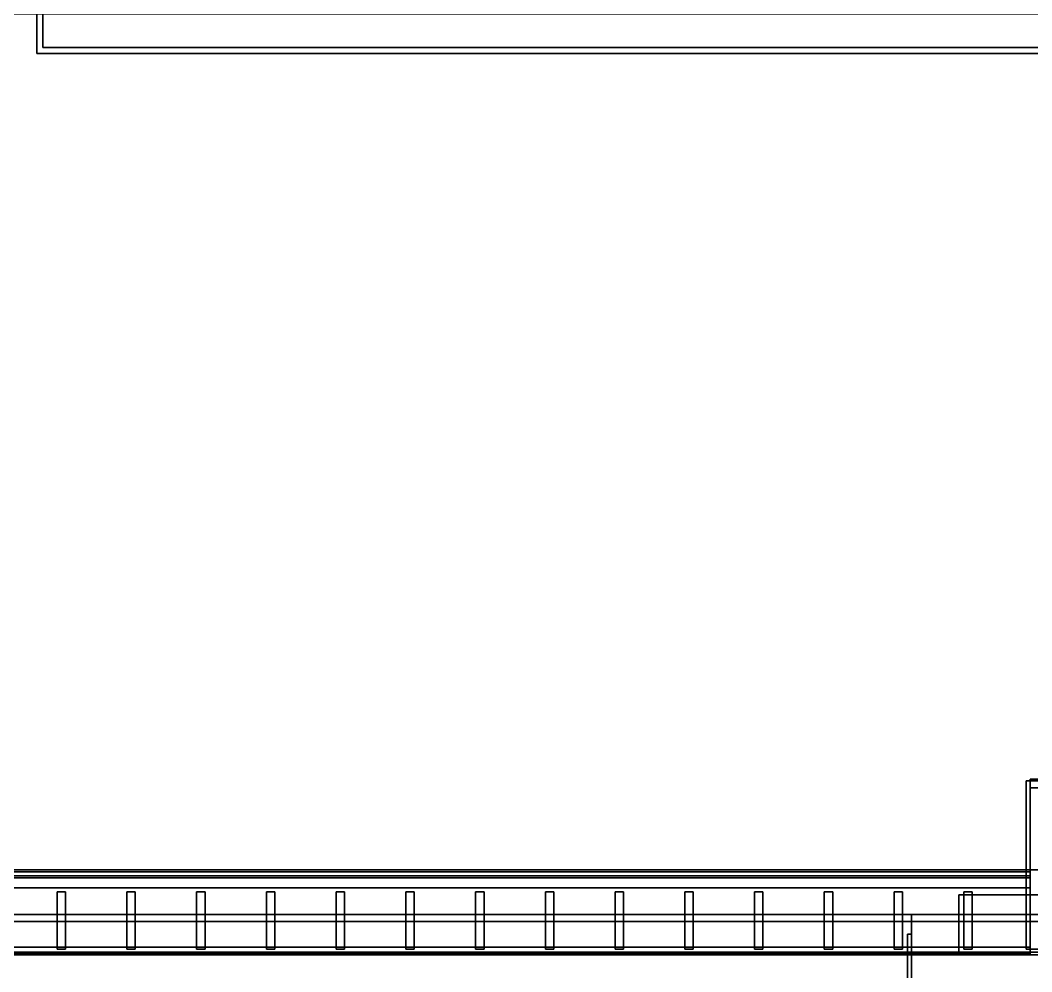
# Model space of a CAD drawing. Header units: metres. Extents: x -0.1 to 82.2, y -4 to 82.7.
# Drawn here: x 24.39 to 34.62, y 25.77 to 35.4 of the extents above; entities that cross this region are included whole.
import ezdxf

# ---------------------------------------------------------------- set-up
doc = ezdxf.new("R2010")
doc.units = ezdxf.units.M
for name, color, linetype in [('A-DOOR-ENTR', 30, 'Continuous'), ('A-FLOR', 8, 'Continuous'), ('A-FLOR-TERR', 42, 'Continuous'), ('A-GLAZ-ENTR', 141, 'Continuous'), ('A-GLAZ-PODM', 4, 'Continuous'), ('A-ROOF', 252, 'Continuous'), ('A-ROOF-CANP', 7, 'Continuous'), ('A-ROOF-PRPT', 7, 'Continuous'), ('A-SITE', 8, 'Continuous'), ('A-WALL-FINS', 8, 'Continuous'), ('A-WALL-PODM', 40, 'Continuous')]:
    doc.layers.add(name, color=color, linetype=linetype)

msp = doc.modelspace()

# ---------------------------------------------------------------- linework, layer by layer
at = {"layer": 'A-DOOR-ENTR'}
for points in [[(34.56, 26, 0.22), (34.56, 27.7, 0.22), (34.6, 27.7, 0.22), (34.6, 26, 0.22)], [(34.56, 26, 16.75), (34.6, 26, 16.75), (34.6, 27.7, 16.75), (34.56, 27.7, 16.75)], [(34.56, 26, 0.22), (34.56, 26, 16.75), (34.56, 27.7, 16.75), (34.56, 27.7, 0.22)], [(34.56, 27.7, 0.22), (34.56, 27.7, 16.75), (34.6, 27.7, 16.75), (34.6, 27.7, 0.22)], [(34.6, 27.63, 2.505), (34.6, 27.7, 2.505), (47.4, 27.7, 2.505), (47.4, 27.63, 2.505)], [(34.6, 27.63, 2.595), (47.4, 27.63, 2.595), (47.4, 27.7, 2.595), (34.6, 27.7, 2.595)], [(34.6, 27.63, 2.505), (34.6, 27.63, 2.595), (34.6, 27.7, 2.595), (34.6, 27.7, 2.505)], [(34.6, 27.7, 2.505), (34.6, 27.7, 2.595), (47.4, 27.7, 2.595), (47.4, 27.7, 2.505)], [(34.6, 27.63, 4.165), (34.6, 27.7, 4.165), (47.4, 27.7, 4.165), (47.4, 27.63, 4.165)], [(34.6, 27.63, 4.255), (47.4, 27.63, 4.255), (47.4, 27.7, 4.255), (34.6, 27.7, 4.255)], [(34.6, 27.63, 4.165), (34.6, 27.63, 4.255), (34.6, 27.7, 4.255), (34.6, 27.7, 4.165)], [(34.6, 27.7, 4.165), (34.6, 27.7, 4.255), (47.4, 27.7, 4.255), (47.4, 27.7, 4.165)], [(34.6, 27.63, 10.41), (34.6, 27.7, 10.41), (47.4, 27.7, 10.41), (47.4, 27.63, 10.41)], [(34.6, 27.63, 10.5), (47.4, 27.63, 10.5), (47.4, 27.7, 10.5), (34.6, 27.7, 10.5)], [(34.6, 27.63, 10.41), (34.6, 27.63, 10.5), (34.6, 27.7, 10.5), (34.6, 27.7, 10.41)], [(34.6, 27.7, 10.41), (34.6, 27.7, 10.5), (47.4, 27.7, 10.5), (47.4, 27.7, 10.41)], [(34.6, 26, 0.22), (34.6, 27.7, 0.22), (34.6, 27.7, 16.75), (34.6, 26, 16.75)], [(34.6, 26, 16.75), (34.6, 27.7, 16.75), (47.4, 27.7, 16.75), (47.4, 26, 16.75)], [(34.6, 26, 17.2), (47.4, 26, 17.2), (47.4, 27.7, 17.2), (34.6, 27.7, 17.2)], [(34.6, 26, 16.75), (34.6, 26, 17.2), (34.6, 27.7, 17.2), (34.6, 27.7, 16.75)], [(34.6, 27.7, 16.75), (34.6, 27.7, 17.2), (47.4, 27.7, 17.2), (47.4, 27.7, 16.75)], [(34.6, 27.63, 2.505), (47.4, 27.63, 2.505), (47.4, 27.63, 2.595), (34.6, 27.63, 2.595)], [(34.6, 27.63, 4.165), (47.4, 27.63, 4.165), (47.4, 27.63, 4.255), (34.6, 27.63, 4.255)], [(34.6, 27.63, 10.41), (47.4, 27.63, 10.41), (47.4, 27.63, 10.5), (34.6, 27.63, 10.5)], [(33.88, 25.94, 0.22), (33.88, 26.55, 0.22), (34.6, 26.55, 0.22), (34.6, 25.94, 0.22)], [(33.88, 25.94, 17.2), (34.6, 25.94, 17.2), (34.6, 26.55, 17.2), (33.88, 26.55, 17.2)], [(33.88, 25.94, 0.22), (33.88, 25.94, 17.2), (33.88, 26.55, 17.2), (33.88, 26.55, 0.22)], [(33.88, 26.55, 0.22), (33.88, 26.55, 17.2), (34.6, 26.55, 17.2), (34.6, 26.55, 0.22)], [(33.88, 25.94, 16.75), (33.88, 26.55, 16.75), (48.12, 26.55, 16.75), (48.12, 25.94, 16.75)], [(33.88, 25.94, 17.2), (48.12, 25.94, 17.2), (48.12, 26.55, 17.2), (33.88, 26.55, 17.2)], [(33.88, 25.94, 16.75), (33.88, 25.94, 17.2), (33.88, 26.55, 17.2), (33.88, 26.55, 16.75)], [(33.88, 26.55, 16.75), (33.88, 26.55, 17.2), (48.12, 26.55, 17.2), (48.12, 26.55, 16.75)], [(34.6, 25.94, 0.22), (34.6, 26.55, 0.22), (34.6, 26.55, 17.2), (34.6, 25.94, 17.2)], [(34.56, 26, 0.22), (34.6, 26, 0.22), (34.6, 26, 16.75), (34.56, 26, 16.75)], [(34.6, 26, 16.75), (47.4, 26, 16.75), (47.4, 26, 17.2), (34.6, 26, 17.2)], [(33.88, 25.94, 0.22), (34.6, 25.94, 0.22), (34.6, 25.94, 17.2), (33.88, 25.94, 17.2)], [(33.88, 25.94, 16.75), (48.12, 25.94, 16.75), (48.12, 25.94, 17.2), (33.88, 25.94, 17.2)]]:
    msp.add_3dface(points, dxfattribs=at)
at = {"layer": 'A-FLOR'}
for points in [[(18.8, 26.8, 4.72), (18.8, 70.7, 4.72), (63.2, 70.7, 4.72), (63.2, 26.8, 4.72)], [(18.8, 26.8, 5), (63.2, 26.8, 5), (63.2, 70.7, 5), (18.8, 70.7, 5)], [(18.8, 26.8, 8.92), (18.8, 70.7, 8.92), (63.2, 70.7, 8.92), (63.2, 26.8, 8.92)], [(18.8, 26.8, 9.2), (63.2, 26.8, 9.2), (63.2, 70.7, 9.2), (18.8, 70.7, 9.2)], [(18.8, 26.8, 13.12), (18.8, 70.7, 13.12), (63.2, 70.7, 13.12), (63.2, 26.8, 13.12)], [(18.8, 26.8, 13.4), (63.2, 26.8, 13.4), (63.2, 70.7, 13.4), (18.8, 70.7, 13.4)], [(18.8, 26.8, 4.72), (63.2, 26.8, 4.72), (63.2, 26.8, 5), (18.8, 26.8, 5)], [(18.8, 26.8, 8.92), (63.2, 26.8, 8.92), (63.2, 26.8, 9.2), (18.8, 26.8, 9.2)], [(18.8, 26.8, 13.12), (63.2, 26.8, 13.12), (63.2, 26.8, 13.4), (18.8, 26.8, 13.4)]]:
    msp.add_3dface(points, dxfattribs=at)
at = {"layer": 'A-FLOR-TERR'}
for points in [[(18.35, 26.35, 17.601), (18.35, 35.46, 17.601), (63.65, 35.46, 17.601), (63.65, 26.35, 17.601)], [(18.35, 26.35, 17.655), (63.65, 26.35, 17.655), (63.65, 35.46, 17.655), (18.35, 35.46, 17.655)], [(18.35, 26.35, 17.601), (63.65, 26.35, 17.601), (63.65, 26.35, 17.655), (18.35, 26.35, 17.655)]]:
    msp.add_3dface(points, dxfattribs=at)
at = {"layer": 'A-GLAZ-ENTR'}
for points in [[(34.6, 27.7, 0.22), (34.6, 27.72, 0.22), (47.4, 27.72, 0.22), (47.4, 27.7, 0.22)], [(34.6, 27.7, 16.75), (47.4, 27.7, 16.75), (47.4, 27.72, 16.75), (34.6, 27.72, 16.75)], [(34.6, 27.7, 0.22), (34.6, 27.7, 16.75), (34.6, 27.72, 16.75), (34.6, 27.72, 0.22)], [(34.6, 27.72, 0.22), (34.6, 27.72, 16.75), (47.4, 27.72, 16.75), (47.4, 27.72, 0.22)], [(34.6, 27.7, 0.22), (47.4, 27.7, 0.22), (47.4, 27.7, 16.75), (34.6, 27.7, 16.75)]]:
    msp.add_3dface(points, dxfattribs=at)
at = {"layer": 'A-GLAZ-PODM'}
for points in [[(19.7, 26.74, 0.22), (19.7, 26.74, 17.2), (34.6, 26.74, 17.2), (34.6, 26.74, 0.22)], [(19.7, 26.74, 0.22), (34.6, 26.74, 0.22), (34.6, 26.72, 0.22), (19.7, 26.72, 0.22)], [(19.7, 26.74, 17.2), (19.7, 26.72, 17.2), (34.6, 26.72, 17.2), (34.6, 26.74, 17.2)], [(19.7, 26.72, 0.22), (34.6, 26.72, 0.22), (34.6, 26.72, 17.2), (19.7, 26.72, 17.2)], [(34.6, 26.74, 0.22), (34.6, 26.74, 17.2), (34.6, 26.72, 17.2), (34.6, 26.72, 0.22)]]:
    msp.add_3dface(points, dxfattribs=at)
at = {"layer": 'A-ROOF'}
for points in [[(24.62, 35.12, 96.8), (24.62, 67.88, 96.8), (57.38, 67.88, 96.8), (57.38, 35.12, 96.8)], [(24.62, 35.12, 97.22), (57.38, 35.12, 97.22), (57.38, 67.88, 97.22), (24.62, 67.88, 97.22)], [(24.62, 35.12, 96.8), (24.62, 35.12, 97.22), (24.62, 67.88, 97.22), (24.62, 67.88, 96.8)], [(24.62, 35.12, 96.8), (57.38, 35.12, 96.8), (57.38, 35.12, 97.22), (24.62, 35.12, 97.22)]]:
    msp.add_3dface(points, dxfattribs=at)
at = {"layer": 'A-ROOF-CANP'}
for points in [[(33.4, 19.6, 3.85), (33.4, 26.35, 3.85), (48.6, 26.35, 3.85), (48.6, 19.6, 3.85)], [(33.4, 19.6, 4.21), (48.6, 19.6, 4.21), (48.6, 26.35, 4.21), (33.4, 26.35, 4.21)], [(33.4, 19.6, 3.85), (33.4, 19.6, 4.21), (33.4, 26.35, 4.21), (33.4, 26.35, 3.85)], [(33.4, 26.35, 3.85), (33.4, 26.35, 4.21), (48.6, 26.35, 4.21), (48.6, 26.35, 3.85)], [(33.36, 19.6, 3.83), (33.36, 26.15, 3.83), (33.4, 26.15, 3.83), (33.4, 19.6, 3.83)], [(33.36, 19.6, 4.23), (33.4, 19.6, 4.23), (33.4, 26.15, 4.23), (33.36, 26.15, 4.23)], [(33.36, 19.6, 3.83), (33.36, 19.6, 4.23), (33.36, 26.15, 4.23), (33.36, 26.15, 3.83)], [(33.36, 26.15, 3.83), (33.36, 26.15, 4.23), (33.4, 26.15, 4.23), (33.4, 26.15, 3.83)], [(33.4, 19.6, 3.83), (33.4, 26.15, 3.83), (33.4, 26.15, 4.23), (33.4, 19.6, 4.23)]]:
    msp.add_3dface(points, dxfattribs=at)
at = {"layer": 'A-ROOF-PRPT'}
for points in [[(24.56, 35.06, 98.57), (24.56, 38.07, 98.57), (57.44, 38.07, 98.57), (57.44, 35.06, 98.57)], [(24.56, 35.06, 98.625), (57.44, 35.06, 98.625), (57.44, 38.07, 98.625), (24.56, 38.07, 98.625)], [(24.56, 35.06, 98.57), (24.56, 35.06, 98.625), (24.56, 38.07, 98.625), (24.56, 38.07, 98.57)], [(24.62, 35.12, 97.22), (24.62, 37.97, 97.22), (57.38, 37.97, 97.22), (57.38, 35.12, 97.22)], [(24.62, 35.12, 98.57), (57.38, 35.12, 98.57), (57.38, 37.97, 98.57), (24.62, 37.97, 98.57)], [(24.62, 35.12, 97.22), (24.62, 35.12, 98.57), (24.62, 37.97, 98.57), (24.62, 37.97, 97.22)], [(24.62, 35.12, 97.22), (57.38, 35.12, 97.22), (57.38, 35.12, 98.57), (24.62, 35.12, 98.57)], [(24.56, 35.06, 98.57), (57.44, 35.06, 98.57), (57.44, 35.06, 98.625), (24.56, 35.06, 98.625)]]:
    msp.add_3dface(points, dxfattribs=at)
at = {"layer": 'A-SITE'}
for points in [[(-0.15, -0.15, -0.18), (-0.15, 82.65, -0.18), (82.15, 82.65, -0.18), (82.15, -0.15, -0.18)], [(-0.15, -0.15, -0.02), (82.15, -0.15, -0.02), (82.15, 82.65, -0.02), (-0.15, 82.65, -0.02)], [(0, 0, -0.6), (0, 82.5, -0.6), (82, 82.5, -0.6), (82, 0, -0.6)], [(0, 0), (82, 0), (82, 82.5), (0, 82.5)]]:
    msp.add_3dface(points, dxfattribs=at)
at = {"layer": 'A-WALL-FINS'}
for points in [[(24.765, 26.58, 0.28), (24.765, 26.58, 5.18), (24.85, 26.58, 5.18), (24.85, 26.58, 0.28)], [(24.765, 26.58, 0.28), (24.765, 26, 0.28), (24.765, 26, 5.18), (24.765, 26.58, 5.18)], [(24.765, 26.58, 0.28), (24.85, 26.58, 0.28), (24.85, 26, 0.28), (24.765, 26, 0.28)], [(24.765, 26.58, 5.18), (24.765, 26, 5.18), (24.85, 26, 5.18), (24.85, 26.58, 5.18)], [(24.765, 26.58, 5.28), (24.765, 26.58, 9.38), (24.85, 26.58, 9.38), (24.85, 26.58, 5.28)], [(24.765, 26.58, 5.28), (24.765, 26, 5.28), (24.765, 26, 9.38), (24.765, 26.58, 9.38)], [(24.765, 26.58, 5.28), (24.85, 26.58, 5.28), (24.85, 26, 5.28), (24.765, 26, 5.28)], [(24.765, 26.58, 9.38), (24.765, 26, 9.38), (24.85, 26, 9.38), (24.85, 26.58, 9.38)], [(24.765, 26.58, 9.48), (24.765, 26.58, 13.58), (24.85, 26.58, 13.58), (24.85, 26.58, 9.48)], [(24.765, 26.58, 9.48), (24.765, 26, 9.48), (24.765, 26, 13.58), (24.765, 26.58, 13.58)], [(24.765, 26.58, 9.48), (24.85, 26.58, 9.48), (24.85, 26, 9.48), (24.765, 26, 9.48)], [(24.765, 26.58, 13.58), (24.765, 26, 13.58), (24.85, 26, 13.58), (24.85, 26.58, 13.58)], [(24.765, 26.58, 13.68), (24.765, 26.58, 17.43), (24.85, 26.58, 17.43), (24.85, 26.58, 13.68)], [(24.765, 26.58, 13.68), (24.765, 26, 13.68), (24.765, 26, 17.43), (24.765, 26.58, 17.43)], [(24.765, 26.58, 13.68), (24.85, 26.58, 13.68), (24.85, 26, 13.68), (24.765, 26, 13.68)], [(24.765, 26.58, 17.43), (24.765, 26, 17.43), (24.85, 26, 17.43), (24.85, 26.58, 17.43)], [(24.85, 26.58, 0.28), (24.85, 26.58, 5.18), (24.85, 26, 5.18), (24.85, 26, 0.28)], [(24.85, 26.58, 5.28), (24.85, 26.58, 9.38), (24.85, 26, 9.38), (24.85, 26, 5.28)], [(24.85, 26.58, 9.48), (24.85, 26.58, 13.58), (24.85, 26, 13.58), (24.85, 26, 9.48)], [(24.85, 26.58, 13.68), (24.85, 26.58, 17.43), (24.85, 26, 17.43), (24.85, 26, 13.68)], [(25.47, 26.58, 0.28), (25.47, 26.58, 5.18), (25.555, 26.58, 5.18), (25.555, 26.58, 0.28)], [(25.47, 26.58, 0.28), (25.47, 26, 0.28), (25.47, 26, 5.18), (25.47, 26.58, 5.18)], [(25.47, 26.58, 0.28), (25.555, 26.58, 0.28), (25.555, 26, 0.28), (25.47, 26, 0.28)], [(25.47, 26.58, 5.18), (25.47, 26, 5.18), (25.555, 26, 5.18), (25.555, 26.58, 5.18)], [(25.47, 26.58, 5.28), (25.47, 26.58, 9.38), (25.555, 26.58, 9.38), (25.555, 26.58, 5.28)], [(25.47, 26.58, 5.28), (25.47, 26, 5.28), (25.47, 26, 9.38), (25.47, 26.58, 9.38)], [(25.47, 26.58, 5.28), (25.555, 26.58, 5.28), (25.555, 26, 5.28), (25.47, 26, 5.28)], [(25.47, 26.58, 9.38), (25.47, 26, 9.38), (25.555, 26, 9.38), (25.555, 26.58, 9.38)], [(25.47, 26.58, 9.48), (25.47, 26.58, 13.58), (25.555, 26.58, 13.58), (25.555, 26.58, 9.48)], [(25.47, 26.58, 9.48), (25.47, 26, 9.48), (25.47, 26, 13.58), (25.47, 26.58, 13.58)], [(25.47, 26.58, 9.48), (25.555, 26.58, 9.48), (25.555, 26, 9.48), (25.47, 26, 9.48)], [(25.47, 26.58, 13.58), (25.47, 26, 13.58), (25.555, 26, 13.58), (25.555, 26.58, 13.58)], [(25.47, 26.58, 13.68), (25.47, 26.58, 17.43), (25.555, 26.58, 17.43), (25.555, 26.58, 13.68)], [(25.47, 26.58, 13.68), (25.47, 26, 13.68), (25.47, 26, 17.43), (25.47, 26.58, 17.43)], [(25.47, 26.58, 13.68), (25.555, 26.58, 13.68), (25.555, 26, 13.68), (25.47, 26, 13.68)], [(25.47, 26.58, 17.43), (25.47, 26, 17.43), (25.555, 26, 17.43), (25.555, 26.58, 17.43)], [(25.555, 26.58, 0.28), (25.555, 26.58, 5.18), (25.555, 26, 5.18), (25.555, 26, 0.28)], [(25.555, 26.58, 5.28), (25.555, 26.58, 9.38), (25.555, 26, 9.38), (25.555, 26, 5.28)], [(25.555, 26.58, 9.48), (25.555, 26.58, 13.58), (25.555, 26, 13.58), (25.555, 26, 9.48)], [(25.555, 26.58, 13.68), (25.555, 26.58, 17.43), (25.555, 26, 17.43), (25.555, 26, 13.68)], [(26.175, 26.58, 0.28), (26.175, 26.58, 5.18), (26.26, 26.58, 5.18), (26.26, 26.58, 0.28)], [(26.175, 26.58, 0.28), (26.175, 26, 0.28), (26.175, 26, 5.18), (26.175, 26.58, 5.18)], [(26.175, 26.58, 0.28), (26.26, 26.58, 0.28), (26.26, 26, 0.28), (26.175, 26, 0.28)], [(26.175, 26.58, 5.18), (26.175, 26, 5.18), (26.26, 26, 5.18), (26.26, 26.58, 5.18)], [(26.175, 26.58, 5.28), (26.175, 26.58, 9.38), (26.26, 26.58, 9.38), (26.26, 26.58, 5.28)], [(26.175, 26.58, 5.28), (26.175, 26, 5.28), (26.175, 26, 9.38), (26.175, 26.58, 9.38)], [(26.175, 26.58, 5.28), (26.26, 26.58, 5.28), (26.26, 26, 5.28), (26.175, 26, 5.28)], [(26.175, 26.58, 9.38), (26.175, 26, 9.38), (26.26, 26, 9.38), (26.26, 26.58, 9.38)], [(26.175, 26.58, 9.48), (26.175, 26.58, 13.58), (26.26, 26.58, 13.58), (26.26, 26.58, 9.48)], [(26.175, 26.58, 9.48), (26.175, 26, 9.48), (26.175, 26, 13.58), (26.175, 26.58, 13.58)], [(26.175, 26.58, 9.48), (26.26, 26.58, 9.48), (26.26, 26, 9.48), (26.175, 26, 9.48)], [(26.175, 26.58, 13.58), (26.175, 26, 13.58), (26.26, 26, 13.58), (26.26, 26.58, 13.58)], [(26.175, 26.58, 13.68), (26.175, 26.58, 17.43), (26.26, 26.58, 17.43), (26.26, 26.58, 13.68)], [(26.175, 26.58, 13.68), (26.175, 26, 13.68), (26.175, 26, 17.43), (26.175, 26.58, 17.43)], [(26.175, 26.58, 13.68), (26.26, 26.58, 13.68), (26.26, 26, 13.68), (26.175, 26, 13.68)], [(26.175, 26.58, 17.43), (26.175, 26, 17.43), (26.26, 26, 17.43), (26.26, 26.58, 17.43)], [(26.26, 26.58, 0.28), (26.26, 26.58, 5.18), (26.26, 26, 5.18), (26.26, 26, 0.28)], [(26.26, 26.58, 5.28), (26.26, 26.58, 9.38), (26.26, 26, 9.38), (26.26, 26, 5.28)], [(26.26, 26.58, 9.48), (26.26, 26.58, 13.58), (26.26, 26, 13.58), (26.26, 26, 9.48)], [(26.26, 26.58, 13.68), (26.26, 26.58, 17.43), (26.26, 26, 17.43), (26.26, 26, 13.68)], [(26.88, 26.58, 0.28), (26.88, 26.58, 5.18), (26.965, 26.58, 5.18), (26.965, 26.58, 0.28)], [(26.88, 26.58, 0.28), (26.88, 26, 0.28), (26.88, 26, 5.18), (26.88, 26.58, 5.18)], [(26.88, 26.58, 0.28), (26.965, 26.58, 0.28), (26.965, 26, 0.28), (26.88, 26, 0.28)], [(26.88, 26.58, 5.18), (26.88, 26, 5.18), (26.965, 26, 5.18), (26.965, 26.58, 5.18)], [(26.88, 26.58, 5.28), (26.88, 26.58, 9.38), (26.965, 26.58, 9.38), (26.965, 26.58, 5.28)], [(26.88, 26.58, 5.28), (26.88, 26, 5.28), (26.88, 26, 9.38), (26.88, 26.58, 9.38)], [(26.88, 26.58, 5.28), (26.965, 26.58, 5.28), (26.965, 26, 5.28), (26.88, 26, 5.28)], [(26.88, 26.58, 9.38), (26.88, 26, 9.38), (26.965, 26, 9.38), (26.965, 26.58, 9.38)], [(26.88, 26.58, 9.48), (26.88, 26.58, 13.58), (26.965, 26.58, 13.58), (26.965, 26.58, 9.48)], [(26.88, 26.58, 9.48), (26.88, 26, 9.48), (26.88, 26, 13.58), (26.88, 26.58, 13.58)], [(26.88, 26.58, 9.48), (26.965, 26.58, 9.48), (26.965, 26, 9.48), (26.88, 26, 9.48)], [(26.88, 26.58, 13.58), (26.88, 26, 13.58), (26.965, 26, 13.58), (26.965, 26.58, 13.58)], [(26.88, 26.58, 13.68), (26.88, 26.58, 17.43), (26.965, 26.58, 17.43), (26.965, 26.58, 13.68)], [(26.88, 26.58, 13.68), (26.88, 26, 13.68), (26.88, 26, 17.43), (26.88, 26.58, 17.43)], [(26.88, 26.58, 13.68), (26.965, 26.58, 13.68), (26.965, 26, 13.68), (26.88, 26, 13.68)], [(26.88, 26.58, 17.43), (26.88, 26, 17.43), (26.965, 26, 17.43), (26.965, 26.58, 17.43)], [(26.965, 26.58, 0.28), (26.965, 26.58, 5.18), (26.965, 26, 5.18), (26.965, 26, 0.28)], [(26.965, 26.58, 5.28), (26.965, 26.58, 9.38), (26.965, 26, 9.38), (26.965, 26, 5.28)], [(26.965, 26.58, 9.48), (26.965, 26.58, 13.58), (26.965, 26, 13.58), (26.965, 26, 9.48)], [(26.965, 26.58, 13.68), (26.965, 26.58, 17.43), (26.965, 26, 17.43), (26.965, 26, 13.68)], [(27.585, 26.58, 0.28), (27.585, 26.58, 5.18), (27.67, 26.58, 5.18), (27.67, 26.58, 0.28)], [(27.585, 26.58, 0.28), (27.585, 26, 0.28), (27.585, 26, 5.18), (27.585, 26.58, 5.18)], [(27.585, 26.58, 0.28), (27.67, 26.58, 0.28), (27.67, 26, 0.28), (27.585, 26, 0.28)], [(27.585, 26.58, 5.18), (27.585, 26, 5.18), (27.67, 26, 5.18), (27.67, 26.58, 5.18)], [(27.585, 26.58, 5.28), (27.585, 26.58, 9.38), (27.67, 26.58, 9.38), (27.67, 26.58, 5.28)], [(27.585, 26.58, 5.28), (27.585, 26, 5.28), (27.585, 26, 9.38), (27.585, 26.58, 9.38)], [(27.585, 26.58, 5.28), (27.67, 26.58, 5.28), (27.67, 26, 5.28), (27.585, 26, 5.28)], [(27.585, 26.58, 9.38), (27.585, 26, 9.38), (27.67, 26, 9.38), (27.67, 26.58, 9.38)], [(27.585, 26.58, 9.48), (27.585, 26.58, 13.58), (27.67, 26.58, 13.58), (27.67, 26.58, 9.48)], [(27.585, 26.58, 9.48), (27.585, 26, 9.48), (27.585, 26, 13.58), (27.585, 26.58, 13.58)], [(27.585, 26.58, 9.48), (27.67, 26.58, 9.48), (27.67, 26, 9.48), (27.585, 26, 9.48)], [(27.585, 26.58, 13.58), (27.585, 26, 13.58), (27.67, 26, 13.58), (27.67, 26.58, 13.58)], [(27.585, 26.58, 13.68), (27.585, 26.58, 17.43), (27.67, 26.58, 17.43), (27.67, 26.58, 13.68)], [(27.585, 26.58, 13.68), (27.585, 26, 13.68), (27.585, 26, 17.43), (27.585, 26.58, 17.43)], [(27.585, 26.58, 13.68), (27.67, 26.58, 13.68), (27.67, 26, 13.68), (27.585, 26, 13.68)], [(27.585, 26.58, 17.43), (27.585, 26, 17.43), (27.67, 26, 17.43), (27.67, 26.58, 17.43)], [(27.67, 26.58, 0.28), (27.67, 26.58, 5.18), (27.67, 26, 5.18), (27.67, 26, 0.28)], [(27.67, 26.58, 5.28), (27.67, 26.58, 9.38), (27.67, 26, 9.38), (27.67, 26, 5.28)], [(27.67, 26.58, 9.48), (27.67, 26.58, 13.58), (27.67, 26, 13.58), (27.67, 26, 9.48)], [(27.67, 26.58, 13.68), (27.67, 26.58, 17.43), (27.67, 26, 17.43), (27.67, 26, 13.68)], [(28.29, 26.58, 0.28), (28.29, 26.58, 5.18), (28.375, 26.58, 5.18), (28.375, 26.58, 0.28)], [(28.29, 26.58, 0.28), (28.29, 26, 0.28), (28.29, 26, 5.18), (28.29, 26.58, 5.18)], [(28.29, 26.58, 0.28), (28.375, 26.58, 0.28), (28.375, 26, 0.28), (28.29, 26, 0.28)], [(28.29, 26.58, 5.18), (28.29, 26, 5.18), (28.375, 26, 5.18), (28.375, 26.58, 5.18)], [(28.29, 26.58, 5.28), (28.29, 26.58, 9.38), (28.375, 26.58, 9.38), (28.375, 26.58, 5.28)], [(28.29, 26.58, 5.28), (28.29, 26, 5.28), (28.29, 26, 9.38), (28.29, 26.58, 9.38)], [(28.29, 26.58, 5.28), (28.375, 26.58, 5.28), (28.375, 26, 5.28), (28.29, 26, 5.28)], [(28.29, 26.58, 9.38), (28.29, 26, 9.38), (28.375, 26, 9.38), (28.375, 26.58, 9.38)], [(28.29, 26.58, 9.48), (28.29, 26.58, 13.58), (28.375, 26.58, 13.58), (28.375, 26.58, 9.48)], [(28.29, 26.58, 9.48), (28.29, 26, 9.48), (28.29, 26, 13.58), (28.29, 26.58, 13.58)], [(28.29, 26.58, 9.48), (28.375, 26.58, 9.48), (28.375, 26, 9.48), (28.29, 26, 9.48)], [(28.29, 26.58, 13.58), (28.29, 26, 13.58), (28.375, 26, 13.58), (28.375, 26.58, 13.58)], [(28.29, 26.58, 13.68), (28.29, 26.58, 17.43), (28.375, 26.58, 17.43), (28.375, 26.58, 13.68)], [(28.29, 26.58, 13.68), (28.29, 26, 13.68), (28.29, 26, 17.43), (28.29, 26.58, 17.43)], [(28.29, 26.58, 13.68), (28.375, 26.58, 13.68), (28.375, 26, 13.68), (28.29, 26, 13.68)], [(28.29, 26.58, 17.43), (28.29, 26, 17.43), (28.375, 26, 17.43), (28.375, 26.58, 17.43)], [(28.375, 26.58, 0.28), (28.375, 26.58, 5.18), (28.375, 26, 5.18), (28.375, 26, 0.28)], [(28.375, 26.58, 5.28), (28.375, 26.58, 9.38), (28.375, 26, 9.38), (28.375, 26, 5.28)], [(28.375, 26.58, 9.48), (28.375, 26.58, 13.58), (28.375, 26, 13.58), (28.375, 26, 9.48)], [(28.375, 26.58, 13.68), (28.375, 26.58, 17.43), (28.375, 26, 17.43), (28.375, 26, 13.68)], [(28.995, 26.58, 0.28), (28.995, 26.58, 5.18), (29.08, 26.58, 5.18), (29.08, 26.58, 0.28)], [(28.995, 26.58, 0.28), (28.995, 26, 0.28), (28.995, 26, 5.18), (28.995, 26.58, 5.18)], [(28.995, 26.58, 0.28), (29.08, 26.58, 0.28), (29.08, 26, 0.28), (28.995, 26, 0.28)], [(28.995, 26.58, 5.18), (28.995, 26, 5.18), (29.08, 26, 5.18), (29.08, 26.58, 5.18)], [(28.995, 26.58, 5.28), (28.995, 26.58, 9.38), (29.08, 26.58, 9.38), (29.08, 26.58, 5.28)], [(28.995, 26.58, 5.28), (28.995, 26, 5.28), (28.995, 26, 9.38), (28.995, 26.58, 9.38)], [(28.995, 26.58, 5.28), (29.08, 26.58, 5.28), (29.08, 26, 5.28), (28.995, 26, 5.28)], [(28.995, 26.58, 9.38), (28.995, 26, 9.38), (29.08, 26, 9.38), (29.08, 26.58, 9.38)], [(28.995, 26.58, 9.48), (28.995, 26.58, 13.58), (29.08, 26.58, 13.58), (29.08, 26.58, 9.48)], [(28.995, 26.58, 9.48), (28.995, 26, 9.48), (28.995, 26, 13.58), (28.995, 26.58, 13.58)], [(28.995, 26.58, 9.48), (29.08, 26.58, 9.48), (29.08, 26, 9.48), (28.995, 26, 9.48)], [(28.995, 26.58, 13.58), (28.995, 26, 13.58), (29.08, 26, 13.58), (29.08, 26.58, 13.58)], [(28.995, 26.58, 13.68), (28.995, 26.58, 17.43), (29.08, 26.58, 17.43), (29.08, 26.58, 13.68)], [(28.995, 26.58, 13.68), (28.995, 26, 13.68), (28.995, 26, 17.43), (28.995, 26.58, 17.43)], [(28.995, 26.58, 13.68), (29.08, 26.58, 13.68), (29.08, 26, 13.68), (28.995, 26, 13.68)], [(28.995, 26.58, 17.43), (28.995, 26, 17.43), (29.08, 26, 17.43), (29.08, 26.58, 17.43)], [(29.08, 26.58, 0.28), (29.08, 26.58, 5.18), (29.08, 26, 5.18), (29.08, 26, 0.28)], [(29.08, 26.58, 5.28), (29.08, 26.58, 9.38), (29.08, 26, 9.38), (29.08, 26, 5.28)], [(29.08, 26.58, 9.48), (29.08, 26.58, 13.58), (29.08, 26, 13.58), (29.08, 26, 9.48)], [(29.08, 26.58, 13.68), (29.08, 26.58, 17.43), (29.08, 26, 17.43), (29.08, 26, 13.68)], [(29.7, 26.58, 0.28), (29.7, 26.58, 5.18), (29.785, 26.58, 5.18), (29.785, 26.58, 0.28)], [(29.7, 26.58, 0.28), (29.7, 26, 0.28), (29.7, 26, 5.18), (29.7, 26.58, 5.18)], [(29.7, 26.58, 0.28), (29.785, 26.58, 0.28), (29.785, 26, 0.28), (29.7, 26, 0.28)], [(29.7, 26.58, 5.18), (29.7, 26, 5.18), (29.785, 26, 5.18), (29.785, 26.58, 5.18)], [(29.7, 26.58, 5.28), (29.7, 26.58, 9.38), (29.785, 26.58, 9.38), (29.785, 26.58, 5.28)], [(29.7, 26.58, 5.28), (29.7, 26, 5.28), (29.7, 26, 9.38), (29.7, 26.58, 9.38)], [(29.7, 26.58, 5.28), (29.785, 26.58, 5.28), (29.785, 26, 5.28), (29.7, 26, 5.28)], [(29.7, 26.58, 9.38), (29.7, 26, 9.38), (29.785, 26, 9.38), (29.785, 26.58, 9.38)], [(29.7, 26.58, 9.48), (29.7, 26.58, 13.58), (29.785, 26.58, 13.58), (29.785, 26.58, 9.48)], [(29.7, 26.58, 9.48), (29.7, 26, 9.48), (29.7, 26, 13.58), (29.7, 26.58, 13.58)], [(29.7, 26.58, 9.48), (29.785, 26.58, 9.48), (29.785, 26, 9.48), (29.7, 26, 9.48)], [(29.7, 26.58, 13.58), (29.7, 26, 13.58), (29.785, 26, 13.58), (29.785, 26.58, 13.58)], [(29.7, 26.58, 13.68), (29.7, 26.58, 17.43), (29.785, 26.58, 17.43), (29.785, 26.58, 13.68)], [(29.7, 26.58, 13.68), (29.7, 26, 13.68), (29.7, 26, 17.43), (29.7, 26.58, 17.43)], [(29.7, 26.58, 13.68), (29.785, 26.58, 13.68), (29.785, 26, 13.68), (29.7, 26, 13.68)], [(29.7, 26.58, 17.43), (29.7, 26, 17.43), (29.785, 26, 17.43), (29.785, 26.58, 17.43)], [(29.785, 26.58, 0.28), (29.785, 26.58, 5.18), (29.785, 26, 5.18), (29.785, 26, 0.28)], [(29.785, 26.58, 5.28), (29.785, 26.58, 9.38), (29.785, 26, 9.38), (29.785, 26, 5.28)], [(29.785, 26.58, 9.48), (29.785, 26.58, 13.58), (29.785, 26, 13.58), (29.785, 26, 9.48)], [(29.785, 26.58, 13.68), (29.785, 26.58, 17.43), (29.785, 26, 17.43), (29.785, 26, 13.68)], [(30.405, 26.58, 0.28), (30.405, 26.58, 5.18), (30.49, 26.58, 5.18), (30.49, 26.58, 0.28)], [(30.405, 26.58, 0.28), (30.405, 26, 0.28), (30.405, 26, 5.18), (30.405, 26.58, 5.18)], [(30.405, 26.58, 0.28), (30.49, 26.58, 0.28), (30.49, 26, 0.28), (30.405, 26, 0.28)], [(30.405, 26.58, 5.18), (30.405, 26, 5.18), (30.49, 26, 5.18), (30.49, 26.58, 5.18)], [(30.405, 26.58, 5.28), (30.405, 26.58, 9.38), (30.49, 26.58, 9.38), (30.49, 26.58, 5.28)], [(30.405, 26.58, 5.28), (30.405, 26, 5.28), (30.405, 26, 9.38), (30.405, 26.58, 9.38)], [(30.405, 26.58, 5.28), (30.49, 26.58, 5.28), (30.49, 26, 5.28), (30.405, 26, 5.28)], [(30.405, 26.58, 9.38), (30.405, 26, 9.38), (30.49, 26, 9.38), (30.49, 26.58, 9.38)], [(30.405, 26.58, 9.48), (30.405, 26.58, 13.58), (30.49, 26.58, 13.58), (30.49, 26.58, 9.48)], [(30.405, 26.58, 9.48), (30.405, 26, 9.48), (30.405, 26, 13.58), (30.405, 26.58, 13.58)], [(30.405, 26.58, 9.48), (30.49, 26.58, 9.48), (30.49, 26, 9.48), (30.405, 26, 9.48)], [(30.405, 26.58, 13.58), (30.405, 26, 13.58), (30.49, 26, 13.58), (30.49, 26.58, 13.58)], [(30.405, 26.58, 13.68), (30.405, 26.58, 17.43), (30.49, 26.58, 17.43), (30.49, 26.58, 13.68)], [(30.405, 26.58, 13.68), (30.405, 26, 13.68), (30.405, 26, 17.43), (30.405, 26.58, 17.43)], [(30.405, 26.58, 13.68), (30.49, 26.58, 13.68), (30.49, 26, 13.68), (30.405, 26, 13.68)], [(30.405, 26.58, 17.43), (30.405, 26, 17.43), (30.49, 26, 17.43), (30.49, 26.58, 17.43)], [(30.49, 26.58, 0.28), (30.49, 26.58, 5.18), (30.49, 26, 5.18), (30.49, 26, 0.28)], [(30.49, 26.58, 5.28), (30.49, 26.58, 9.38), (30.49, 26, 9.38), (30.49, 26, 5.28)], [(30.49, 26.58, 9.48), (30.49, 26.58, 13.58), (30.49, 26, 13.58), (30.49, 26, 9.48)], [(30.49, 26.58, 13.68), (30.49, 26.58, 17.43), (30.49, 26, 17.43), (30.49, 26, 13.68)], [(31.11, 26.58, 0.28), (31.11, 26.58, 5.18), (31.195, 26.58, 5.18), (31.195, 26.58, 0.28)], [(31.11, 26.58, 0.28), (31.11, 26, 0.28), (31.11, 26, 5.18), (31.11, 26.58, 5.18)], [(31.11, 26.58, 0.28), (31.195, 26.58, 0.28), (31.195, 26, 0.28), (31.11, 26, 0.28)], [(31.11, 26.58, 5.18), (31.11, 26, 5.18), (31.195, 26, 5.18), (31.195, 26.58, 5.18)], [(31.11, 26.58, 5.28), (31.11, 26.58, 9.38), (31.195, 26.58, 9.38), (31.195, 26.58, 5.28)], [(31.11, 26.58, 5.28), (31.11, 26, 5.28), (31.11, 26, 9.38), (31.11, 26.58, 9.38)], [(31.11, 26.58, 5.28), (31.195, 26.58, 5.28), (31.195, 26, 5.28), (31.11, 26, 5.28)], [(31.11, 26.58, 9.38), (31.11, 26, 9.38), (31.195, 26, 9.38), (31.195, 26.58, 9.38)], [(31.11, 26.58, 9.48), (31.11, 26.58, 13.58), (31.195, 26.58, 13.58), (31.195, 26.58, 9.48)], [(31.11, 26.58, 9.48), (31.11, 26, 9.48), (31.11, 26, 13.58), (31.11, 26.58, 13.58)], [(31.11, 26.58, 9.48), (31.195, 26.58, 9.48), (31.195, 26, 9.48), (31.11, 26, 9.48)], [(31.11, 26.58, 13.58), (31.11, 26, 13.58), (31.195, 26, 13.58), (31.195, 26.58, 13.58)], [(31.11, 26.58, 13.68), (31.11, 26.58, 17.43), (31.195, 26.58, 17.43), (31.195, 26.58, 13.68)], [(31.11, 26.58, 13.68), (31.11, 26, 13.68), (31.11, 26, 17.43), (31.11, 26.58, 17.43)], [(31.11, 26.58, 13.68), (31.195, 26.58, 13.68), (31.195, 26, 13.68), (31.11, 26, 13.68)], [(31.11, 26.58, 17.43), (31.11, 26, 17.43), (31.195, 26, 17.43), (31.195, 26.58, 17.43)], [(31.195, 26.58, 0.28), (31.195, 26.58, 5.18), (31.195, 26, 5.18), (31.195, 26, 0.28)], [(31.195, 26.58, 5.28), (31.195, 26.58, 9.38), (31.195, 26, 9.38), (31.195, 26, 5.28)], [(31.195, 26.58, 9.48), (31.195, 26.58, 13.58), (31.195, 26, 13.58), (31.195, 26, 9.48)], [(31.195, 26.58, 13.68), (31.195, 26.58, 17.43), (31.195, 26, 17.43), (31.195, 26, 13.68)], [(31.815, 26.58, 0.28), (31.815, 26.58, 5.18), (31.9, 26.58, 5.18), (31.9, 26.58, 0.28)], [(31.815, 26.58, 0.28), (31.815, 26, 0.28), (31.815, 26, 5.18), (31.815, 26.58, 5.18)], [(31.815, 26.58, 0.28), (31.9, 26.58, 0.28), (31.9, 26, 0.28), (31.815, 26, 0.28)], [(31.815, 26.58, 5.18), (31.815, 26, 5.18), (31.9, 26, 5.18), (31.9, 26.58, 5.18)], [(31.815, 26.58, 5.28), (31.815, 26.58, 9.38), (31.9, 26.58, 9.38), (31.9, 26.58, 5.28)], [(31.815, 26.58, 5.28), (31.815, 26, 5.28), (31.815, 26, 9.38), (31.815, 26.58, 9.38)], [(31.815, 26.58, 5.28), (31.9, 26.58, 5.28), (31.9, 26, 5.28), (31.815, 26, 5.28)], [(31.815, 26.58, 9.38), (31.815, 26, 9.38), (31.9, 26, 9.38), (31.9, 26.58, 9.38)], [(31.815, 26.58, 9.48), (31.815, 26.58, 13.58), (31.9, 26.58, 13.58), (31.9, 26.58, 9.48)], [(31.815, 26.58, 9.48), (31.815, 26, 9.48), (31.815, 26, 13.58), (31.815, 26.58, 13.58)], [(31.815, 26.58, 9.48), (31.9, 26.58, 9.48), (31.9, 26, 9.48), (31.815, 26, 9.48)], [(31.815, 26.58, 13.58), (31.815, 26, 13.58), (31.9, 26, 13.58), (31.9, 26.58, 13.58)], [(31.815, 26.58, 13.68), (31.815, 26.58, 17.43), (31.9, 26.58, 17.43), (31.9, 26.58, 13.68)], [(31.815, 26.58, 13.68), (31.815, 26, 13.68), (31.815, 26, 17.43), (31.815, 26.58, 17.43)], [(31.815, 26.58, 13.68), (31.9, 26.58, 13.68), (31.9, 26, 13.68), (31.815, 26, 13.68)], [(31.815, 26.58, 17.43), (31.815, 26, 17.43), (31.9, 26, 17.43), (31.9, 26.58, 17.43)], [(31.9, 26.58, 0.28), (31.9, 26.58, 5.18), (31.9, 26, 5.18), (31.9, 26, 0.28)], [(31.9, 26.58, 5.28), (31.9, 26.58, 9.38), (31.9, 26, 9.38), (31.9, 26, 5.28)], [(31.9, 26.58, 9.48), (31.9, 26.58, 13.58), (31.9, 26, 13.58), (31.9, 26, 9.48)], [(31.9, 26.58, 13.68), (31.9, 26.58, 17.43), (31.9, 26, 17.43), (31.9, 26, 13.68)], [(32.52, 26.58, 0.28), (32.52, 26.58, 5.18), (32.605, 26.58, 5.18), (32.605, 26.58, 0.28)], [(32.52, 26.58, 0.28), (32.52, 26, 0.28), (32.52, 26, 5.18), (32.52, 26.58, 5.18)], [(32.52, 26.58, 0.28), (32.605, 26.58, 0.28), (32.605, 26, 0.28), (32.52, 26, 0.28)], [(32.52, 26.58, 5.18), (32.52, 26, 5.18), (32.605, 26, 5.18), (32.605, 26.58, 5.18)], [(32.52, 26.58, 5.28), (32.52, 26.58, 9.38), (32.605, 26.58, 9.38), (32.605, 26.58, 5.28)], [(32.52, 26.58, 5.28), (32.52, 26, 5.28), (32.52, 26, 9.38), (32.52, 26.58, 9.38)], [(32.52, 26.58, 5.28), (32.605, 26.58, 5.28), (32.605, 26, 5.28), (32.52, 26, 5.28)], [(32.52, 26.58, 9.38), (32.52, 26, 9.38), (32.605, 26, 9.38), (32.605, 26.58, 9.38)], [(32.52, 26.58, 9.48), (32.52, 26.58, 13.58), (32.605, 26.58, 13.58), (32.605, 26.58, 9.48)], [(32.52, 26.58, 9.48), (32.52, 26, 9.48), (32.52, 26, 13.58), (32.52, 26.58, 13.58)], [(32.52, 26.58, 9.48), (32.605, 26.58, 9.48), (32.605, 26, 9.48), (32.52, 26, 9.48)], [(32.52, 26.58, 13.58), (32.52, 26, 13.58), (32.605, 26, 13.58), (32.605, 26.58, 13.58)], [(32.52, 26.58, 13.68), (32.52, 26.58, 17.43), (32.605, 26.58, 17.43), (32.605, 26.58, 13.68)], [(32.52, 26.58, 13.68), (32.52, 26, 13.68), (32.52, 26, 17.43), (32.52, 26.58, 17.43)], [(32.52, 26.58, 13.68), (32.605, 26.58, 13.68), (32.605, 26, 13.68), (32.52, 26, 13.68)], [(32.52, 26.58, 17.43), (32.52, 26, 17.43), (32.605, 26, 17.43), (32.605, 26.58, 17.43)], [(32.605, 26.58, 0.28), (32.605, 26.58, 5.18), (32.605, 26, 5.18), (32.605, 26, 0.28)], [(32.605, 26.58, 5.28), (32.605, 26.58, 9.38), (32.605, 26, 9.38), (32.605, 26, 5.28)], [(32.605, 26.58, 9.48), (32.605, 26.58, 13.58), (32.605, 26, 13.58), (32.605, 26, 9.48)], [(32.605, 26.58, 13.68), (32.605, 26.58, 17.43), (32.605, 26, 17.43), (32.605, 26, 13.68)], [(33.225, 26.58, 0.28), (33.225, 26.58, 5.18), (33.31, 26.58, 5.18), (33.31, 26.58, 0.28)], [(33.225, 26.58, 0.28), (33.225, 26, 0.28), (33.225, 26, 5.18), (33.225, 26.58, 5.18)], [(33.225, 26.58, 0.28), (33.31, 26.58, 0.28), (33.31, 26, 0.28), (33.225, 26, 0.28)], [(33.225, 26.58, 5.18), (33.225, 26, 5.18), (33.31, 26, 5.18), (33.31, 26.58, 5.18)], [(33.225, 26.58, 5.28), (33.225, 26.58, 9.38), (33.31, 26.58, 9.38), (33.31, 26.58, 5.28)], [(33.225, 26.58, 5.28), (33.225, 26, 5.28), (33.225, 26, 9.38), (33.225, 26.58, 9.38)], [(33.225, 26.58, 5.28), (33.31, 26.58, 5.28), (33.31, 26, 5.28), (33.225, 26, 5.28)], [(33.225, 26.58, 9.38), (33.225, 26, 9.38), (33.31, 26, 9.38), (33.31, 26.58, 9.38)], [(33.225, 26.58, 9.48), (33.225, 26.58, 13.58), (33.31, 26.58, 13.58), (33.31, 26.58, 9.48)], [(33.225, 26.58, 9.48), (33.225, 26, 9.48), (33.225, 26, 13.58), (33.225, 26.58, 13.58)], [(33.225, 26.58, 9.48), (33.31, 26.58, 9.48), (33.31, 26, 9.48), (33.225, 26, 9.48)], [(33.225, 26.58, 13.58), (33.225, 26, 13.58), (33.31, 26, 13.58), (33.31, 26.58, 13.58)], [(33.225, 26.58, 13.68), (33.225, 26.58, 17.43), (33.31, 26.58, 17.43), (33.31, 26.58, 13.68)], [(33.225, 26.58, 13.68), (33.225, 26, 13.68), (33.225, 26, 17.43), (33.225, 26.58, 17.43)], [(33.225, 26.58, 13.68), (33.31, 26.58, 13.68), (33.31, 26, 13.68), (33.225, 26, 13.68)], [(33.225, 26.58, 17.43), (33.225, 26, 17.43), (33.31, 26, 17.43), (33.31, 26.58, 17.43)], [(33.31, 26.58, 0.28), (33.31, 26.58, 5.18), (33.31, 26, 5.18), (33.31, 26, 0.28)], [(33.31, 26.58, 5.28), (33.31, 26.58, 9.38), (33.31, 26, 9.38), (33.31, 26, 5.28)], [(33.31, 26.58, 9.48), (33.31, 26.58, 13.58), (33.31, 26, 13.58), (33.31, 26, 9.48)], [(33.31, 26.58, 13.68), (33.31, 26.58, 17.43), (33.31, 26, 17.43), (33.31, 26, 13.68)], [(33.93, 26.58, 0.28), (33.93, 26.58, 5.18), (34.015, 26.58, 5.18), (34.015, 26.58, 0.28)], [(33.93, 26.58, 0.28), (33.93, 26, 0.28), (33.93, 26, 5.18), (33.93, 26.58, 5.18)], [(33.93, 26.58, 0.28), (34.015, 26.58, 0.28), (34.015, 26, 0.28), (33.93, 26, 0.28)], [(33.93, 26.58, 5.18), (33.93, 26, 5.18), (34.015, 26, 5.18), (34.015, 26.58, 5.18)], [(33.93, 26.58, 5.28), (33.93, 26.58, 9.38), (34.015, 26.58, 9.38), (34.015, 26.58, 5.28)], [(33.93, 26.58, 5.28), (33.93, 26, 5.28), (33.93, 26, 9.38), (33.93, 26.58, 9.38)], [(33.93, 26.58, 5.28), (34.015, 26.58, 5.28), (34.015, 26, 5.28), (33.93, 26, 5.28)], [(33.93, 26.58, 9.38), (33.93, 26, 9.38), (34.015, 26, 9.38), (34.015, 26.58, 9.38)], [(33.93, 26.58, 9.48), (33.93, 26.58, 13.58), (34.015, 26.58, 13.58), (34.015, 26.58, 9.48)], [(33.93, 26.58, 9.48), (33.93, 26, 9.48), (33.93, 26, 13.58), (33.93, 26.58, 13.58)], [(33.93, 26.58, 9.48), (34.015, 26.58, 9.48), (34.015, 26, 9.48), (33.93, 26, 9.48)], [(33.93, 26.58, 13.58), (33.93, 26, 13.58), (34.015, 26, 13.58), (34.015, 26.58, 13.58)], [(33.93, 26.58, 13.68), (33.93, 26.58, 17.43), (34.015, 26.58, 17.43), (34.015, 26.58, 13.68)], [(33.93, 26.58, 13.68), (33.93, 26, 13.68), (33.93, 26, 17.43), (33.93, 26.58, 17.43)], [(33.93, 26.58, 13.68), (34.015, 26.58, 13.68), (34.015, 26, 13.68), (33.93, 26, 13.68)], [(33.93, 26.58, 17.43), (33.93, 26, 17.43), (34.015, 26, 17.43), (34.015, 26.58, 17.43)], [(34.015, 26.58, 0.28), (34.015, 26.58, 5.18), (34.015, 26, 5.18), (34.015, 26, 0.28)], [(34.015, 26.58, 5.28), (34.015, 26.58, 9.38), (34.015, 26, 9.38), (34.015, 26, 5.28)], [(34.015, 26.58, 9.48), (34.015, 26.58, 13.58), (34.015, 26, 13.58), (34.015, 26, 9.48)], [(34.015, 26.58, 13.68), (34.015, 26.58, 17.43), (34.015, 26, 17.43), (34.015, 26, 13.68)], [(19.7, 26.02, 4.965), (19.7, 26.02, 5.035), (34.6, 26.02, 5.035), (34.6, 26.02, 4.965)], [(19.7, 26.02, 4.965), (34.6, 26.02, 4.965), (34.6, 25.955, 4.965), (19.7, 25.955, 4.965)], [(19.7, 26.02, 5.035), (19.7, 25.955, 5.035), (34.6, 25.955, 5.035), (34.6, 26.02, 5.035)], [(19.7, 26.02, 9.165), (19.7, 26.02, 9.235), (34.6, 26.02, 9.235), (34.6, 26.02, 9.165)], [(19.7, 26.02, 9.165), (34.6, 26.02, 9.165), (34.6, 25.955, 9.165), (19.7, 25.955, 9.165)], [(19.7, 26.02, 9.235), (19.7, 25.955, 9.235), (34.6, 25.955, 9.235), (34.6, 26.02, 9.235)], [(19.7, 26.02, 13.365), (19.7, 26.02, 13.435), (34.6, 26.02, 13.435), (34.6, 26.02, 13.365)], [(19.7, 26.02, 13.365), (34.6, 26.02, 13.365), (34.6, 25.955, 13.365), (19.7, 25.955, 13.365)], [(19.7, 26.02, 13.435), (19.7, 25.955, 13.435), (34.6, 25.955, 13.435), (34.6, 26.02, 13.435)], [(24.765, 26, 0.28), (24.85, 26, 0.28), (24.85, 26, 5.18), (24.765, 26, 5.18)], [(24.765, 26, 5.28), (24.85, 26, 5.28), (24.85, 26, 9.38), (24.765, 26, 9.38)], [(24.765, 26, 9.48), (24.85, 26, 9.48), (24.85, 26, 13.58), (24.765, 26, 13.58)], [(24.765, 26, 13.68), (24.85, 26, 13.68), (24.85, 26, 17.43), (24.765, 26, 17.43)], [(25.47, 26, 0.28), (25.555, 26, 0.28), (25.555, 26, 5.18), (25.47, 26, 5.18)], [(25.47, 26, 5.28), (25.555, 26, 5.28), (25.555, 26, 9.38), (25.47, 26, 9.38)], [(25.47, 26, 9.48), (25.555, 26, 9.48), (25.555, 26, 13.58), (25.47, 26, 13.58)], [(25.47, 26, 13.68), (25.555, 26, 13.68), (25.555, 26, 17.43), (25.47, 26, 17.43)], [(26.175, 26, 0.28), (26.26, 26, 0.28), (26.26, 26, 5.18), (26.175, 26, 5.18)], [(26.175, 26, 5.28), (26.26, 26, 5.28), (26.26, 26, 9.38), (26.175, 26, 9.38)], [(26.175, 26, 9.48), (26.26, 26, 9.48), (26.26, 26, 13.58), (26.175, 26, 13.58)], [(26.175, 26, 13.68), (26.26, 26, 13.68), (26.26, 26, 17.43), (26.175, 26, 17.43)], [(26.88, 26, 0.28), (26.965, 26, 0.28), (26.965, 26, 5.18), (26.88, 26, 5.18)], [(26.88, 26, 5.28), (26.965, 26, 5.28), (26.965, 26, 9.38), (26.88, 26, 9.38)], [(26.88, 26, 9.48), (26.965, 26, 9.48), (26.965, 26, 13.58), (26.88, 26, 13.58)], [(26.88, 26, 13.68), (26.965, 26, 13.68), (26.965, 26, 17.43), (26.88, 26, 17.43)], [(27.585, 26, 0.28), (27.67, 26, 0.28), (27.67, 26, 5.18), (27.585, 26, 5.18)], [(27.585, 26, 5.28), (27.67, 26, 5.28), (27.67, 26, 9.38), (27.585, 26, 9.38)], [(27.585, 26, 9.48), (27.67, 26, 9.48), (27.67, 26, 13.58), (27.585, 26, 13.58)], [(27.585, 26, 13.68), (27.67, 26, 13.68), (27.67, 26, 17.43), (27.585, 26, 17.43)], [(28.29, 26, 0.28), (28.375, 26, 0.28), (28.375, 26, 5.18), (28.29, 26, 5.18)], [(28.29, 26, 5.28), (28.375, 26, 5.28), (28.375, 26, 9.38), (28.29, 26, 9.38)], [(28.29, 26, 9.48), (28.375, 26, 9.48), (28.375, 26, 13.58), (28.29, 26, 13.58)], [(28.29, 26, 13.68), (28.375, 26, 13.68), (28.375, 26, 17.43), (28.29, 26, 17.43)], [(28.995, 26, 0.28), (29.08, 26, 0.28), (29.08, 26, 5.18), (28.995, 26, 5.18)], [(28.995, 26, 5.28), (29.08, 26, 5.28), (29.08, 26, 9.38), (28.995, 26, 9.38)], [(28.995, 26, 9.48), (29.08, 26, 9.48), (29.08, 26, 13.58), (28.995, 26, 13.58)], [(28.995, 26, 13.68), (29.08, 26, 13.68), (29.08, 26, 17.43), (28.995, 26, 17.43)], [(29.7, 26, 0.28), (29.785, 26, 0.28), (29.785, 26, 5.18), (29.7, 26, 5.18)], [(29.7, 26, 5.28), (29.785, 26, 5.28), (29.785, 26, 9.38), (29.7, 26, 9.38)], [(29.7, 26, 9.48), (29.785, 26, 9.48), (29.785, 26, 13.58), (29.7, 26, 13.58)], [(29.7, 26, 13.68), (29.785, 26, 13.68), (29.785, 26, 17.43), (29.7, 26, 17.43)], [(30.405, 26, 0.28), (30.49, 26, 0.28), (30.49, 26, 5.18), (30.405, 26, 5.18)], [(30.405, 26, 5.28), (30.49, 26, 5.28), (30.49, 26, 9.38), (30.405, 26, 9.38)], [(30.405, 26, 9.48), (30.49, 26, 9.48), (30.49, 26, 13.58), (30.405, 26, 13.58)], [(30.405, 26, 13.68), (30.49, 26, 13.68), (30.49, 26, 17.43), (30.405, 26, 17.43)], [(31.11, 26, 0.28), (31.195, 26, 0.28), (31.195, 26, 5.18), (31.11, 26, 5.18)], [(31.11, 26, 5.28), (31.195, 26, 5.28), (31.195, 26, 9.38), (31.11, 26, 9.38)], [(31.11, 26, 9.48), (31.195, 26, 9.48), (31.195, 26, 13.58), (31.11, 26, 13.58)], [(31.11, 26, 13.68), (31.195, 26, 13.68), (31.195, 26, 17.43), (31.11, 26, 17.43)], [(31.815, 26, 0.28), (31.9, 26, 0.28), (31.9, 26, 5.18), (31.815, 26, 5.18)], [(31.815, 26, 5.28), (31.9, 26, 5.28), (31.9, 26, 9.38), (31.815, 26, 9.38)], [(31.815, 26, 9.48), (31.9, 26, 9.48), (31.9, 26, 13.58), (31.815, 26, 13.58)], [(31.815, 26, 13.68), (31.9, 26, 13.68), (31.9, 26, 17.43), (31.815, 26, 17.43)], [(32.52, 26, 0.28), (32.605, 26, 0.28), (32.605, 26, 5.18), (32.52, 26, 5.18)], [(32.52, 26, 5.28), (32.605, 26, 5.28), (32.605, 26, 9.38), (32.52, 26, 9.38)], [(32.52, 26, 9.48), (32.605, 26, 9.48), (32.605, 26, 13.58), (32.52, 26, 13.58)], [(32.52, 26, 13.68), (32.605, 26, 13.68), (32.605, 26, 17.43), (32.52, 26, 17.43)], [(33.225, 26, 0.28), (33.31, 26, 0.28), (33.31, 26, 5.18), (33.225, 26, 5.18)], [(33.225, 26, 5.28), (33.31, 26, 5.28), (33.31, 26, 9.38), (33.225, 26, 9.38)], [(33.225, 26, 9.48), (33.31, 26, 9.48), (33.31, 26, 13.58), (33.225, 26, 13.58)], [(33.225, 26, 13.68), (33.31, 26, 13.68), (33.31, 26, 17.43), (33.225, 26, 17.43)], [(33.93, 26, 0.28), (34.015, 26, 0.28), (34.015, 26, 5.18), (33.93, 26, 5.18)], [(33.93, 26, 5.28), (34.015, 26, 5.28), (34.015, 26, 9.38), (33.93, 26, 9.38)], [(33.93, 26, 9.48), (34.015, 26, 9.48), (34.015, 26, 13.58), (33.93, 26, 13.58)], [(33.93, 26, 13.68), (34.015, 26, 13.68), (34.015, 26, 17.43), (33.93, 26, 17.43)], [(34.6, 26.02, 4.965), (34.6, 26.02, 5.035), (34.6, 25.955, 5.035), (34.6, 25.955, 4.965)], [(34.6, 26.02, 9.165), (34.6, 26.02, 9.235), (34.6, 25.955, 9.235), (34.6, 25.955, 9.165)], [(34.6, 26.02, 13.365), (34.6, 26.02, 13.435), (34.6, 25.955, 13.435), (34.6, 25.955, 13.365)], [(19.7, 25.955, 4.965), (34.6, 25.955, 4.965), (34.6, 25.955, 5.035), (19.7, 25.955, 5.035)], [(19.7, 25.955, 9.165), (34.6, 25.955, 9.165), (34.6, 25.955, 9.235), (19.7, 25.955, 9.235)], [(19.7, 25.955, 13.365), (34.6, 25.955, 13.365), (34.6, 25.955, 13.435), (19.7, 25.955, 13.435)]]:
    msp.add_3dface(points, dxfattribs=at)
at = {"layer": 'A-WALL-PODM'}
for points in [[(17.94, 25.94, 17.2), (17.94, 71.56, 17.2), (64.06, 71.56, 17.2), (64.06, 25.94, 17.2)], [(17.94, 25.94, 17.6), (64.06, 25.94, 17.6), (64.06, 71.56, 17.6), (17.94, 71.56, 17.6)], [(19.7, 26.78, 4.91), (19.7, 26.78, 5.09), (34.6, 26.78, 5.09), (34.6, 26.78, 4.91)], [(19.7, 26.78, 4.91), (34.6, 26.78, 4.91), (34.6, 26.62, 4.91), (19.7, 26.62, 4.91)], [(19.7, 26.78, 5.09), (19.7, 26.62, 5.09), (34.6, 26.62, 5.09), (34.6, 26.78, 5.09)], [(19.7, 26.78, 9.11), (19.7, 26.78, 9.29), (34.6, 26.78, 9.29), (34.6, 26.78, 9.11)], [(19.7, 26.78, 9.11), (34.6, 26.78, 9.11), (34.6, 26.62, 9.11), (19.7, 26.62, 9.11)], [(19.7, 26.78, 9.29), (19.7, 26.62, 9.29), (34.6, 26.62, 9.29), (34.6, 26.78, 9.29)], [(19.7, 26.78, 13.31), (19.7, 26.78, 13.49), (34.6, 26.78, 13.49), (34.6, 26.78, 13.31)], [(19.7, 26.78, 13.31), (34.6, 26.78, 13.31), (34.6, 26.62, 13.31), (19.7, 26.62, 13.31)], [(19.7, 26.78, 13.49), (19.7, 26.62, 13.49), (34.6, 26.62, 13.49), (34.6, 26.78, 13.49)], [(34.6, 26.78, 4.91), (34.6, 26.78, 5.09), (34.6, 26.62, 5.09), (34.6, 26.62, 4.91)], [(34.6, 26.78, 9.11), (34.6, 26.78, 9.29), (34.6, 26.62, 9.29), (34.6, 26.62, 9.11)], [(34.6, 26.78, 13.31), (34.6, 26.78, 13.49), (34.6, 26.62, 13.49), (34.6, 26.62, 13.31)], [(19.7, 26.62, 4.91), (34.6, 26.62, 4.91), (34.6, 26.62, 5.09), (19.7, 26.62, 5.09)], [(19.7, 26.62, 9.11), (34.6, 26.62, 9.11), (34.6, 26.62, 9.29), (19.7, 26.62, 9.29)], [(19.7, 26.62, 13.31), (34.6, 26.62, 13.31), (34.6, 26.62, 13.49), (19.7, 26.62, 13.49)], [(19.55, 25.97), (19.55, 26.28), (62.45, 26.28), (62.45, 25.97)], [(19.55, 25.97, 0.22), (62.45, 25.97, 0.22), (62.45, 26.28, 0.22), (19.55, 26.28, 0.22)], [(19.55, 26.28), (19.55, 26.28, 0.22), (62.45, 26.28, 0.22), (62.45, 26.28)], [(17.94, 25.94, 17.2), (64.06, 25.94, 17.2), (64.06, 25.94, 17.6), (17.94, 25.94, 17.6)], [(19.55, 25.97), (62.45, 25.97), (62.45, 25.97, 0.22), (19.55, 25.97, 0.22)]]:
    msp.add_3dface(points, dxfattribs=at)

doc.saveas('drawing.dxf')
